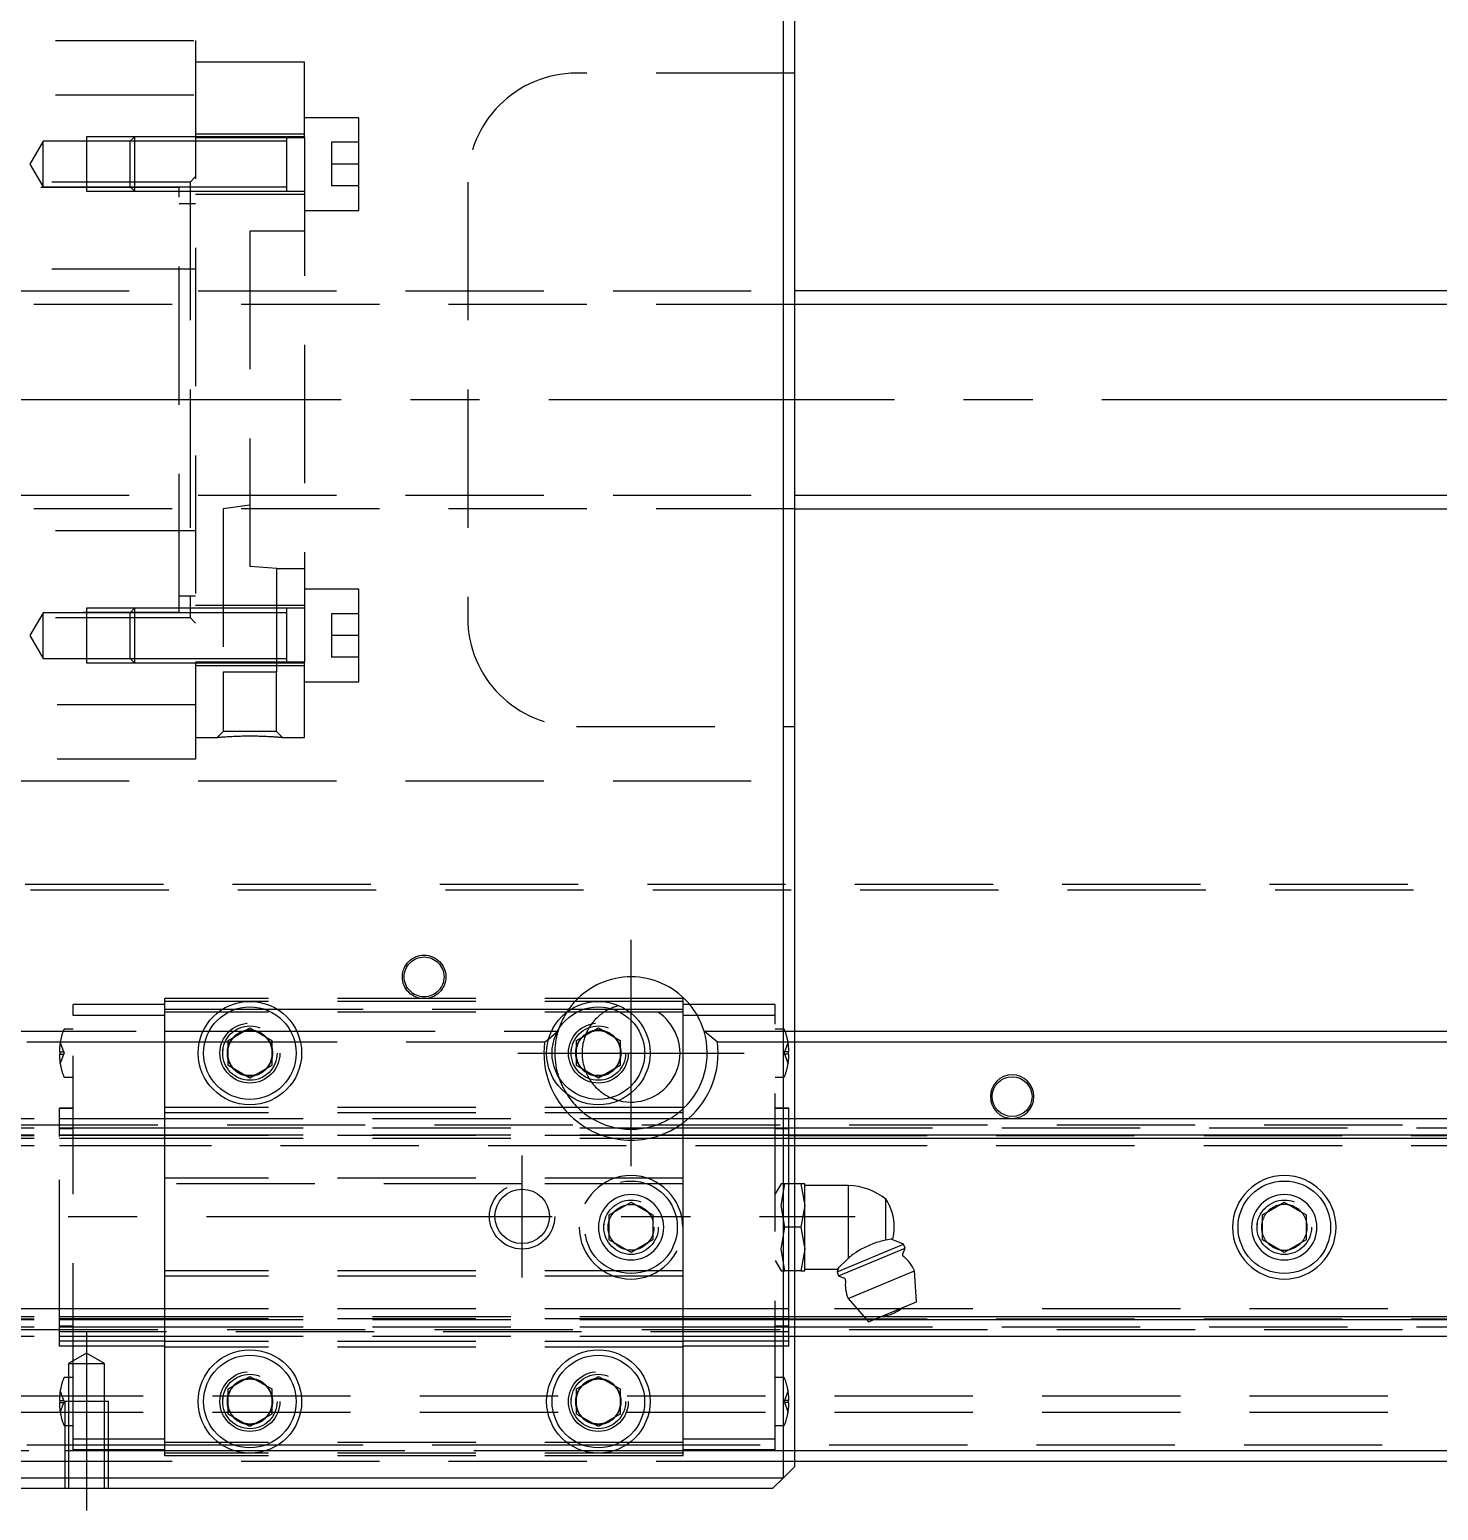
# Model space of a CAD drawing. Extents: x -20 to 920, y -365 to 120.
# Drawn here: x 324.8 to 454.1, y -102 to 34 of the extents above; entities that cross this region are included whole.
import ezdxf

# ---------------------------------------------------------------- set-up
doc = ezdxf.new("R2010")
doc.units = 0
doc.linetypes.add('CENTER', pattern=[50.8, 31.75, -6.35, 6.35, -6.35])
doc.linetypes.add('DASHED', pattern=[19.05, 12.7, -6.35])
doc.layers.get('0').update_dxf_attribs({"linetype": 'CONTINUOUS'})
doc.layers.add('CENTER', color=1, linetype='CENTER')

msp = doc.modelspace()

# ---------------------------------------------------------------- linework, layer by layer
at = {"color": 7, "linetype": 'CONTINUOUS'}
for p, q in [((394, -99), (394, 99)), ((395, 98), (395, -98)), ((583, 10), (395, 10)), ((395, -10), (583, -10)), ((343, -58.85), (345, -57.69)), ((345, -57.69), (347, -58.85)), ((375, -58.85), (377, -57.69)), ((377, -57.69), (379, -58.85)), ((395, -58), (493.29, -58)), ((343, -61.15), (343, -58.85)), ((347, -58.85), (347, -61.15)), ((375, -61.15), (375, -58.85)), ((379, -58.85), (379, -61.15)), ((492.06, -59), (395, -59)), ((345, -62.31), (343, -61.15)), ((347, -61.15), (345, -62.31)), ((377, -62.31), (375, -61.15)), ((379, -61.15), (377, -62.31)), ((395, -66), (640, -66)), ((395, -67.52), (640, -67.52)), ((395, -67.8), (640, -67.8)), ((395.6, -72), (395, -72)), ((395.96, -72), (395.6, -72)), ((395.6, -72), (395.96, -74)), ((395.96, -74), (395.96, -72)), ((399.96, -72.15), (395.96, -72.15)), ((399.96, -78.83), (399.96, -72.15)), ((403.4, -77.18), (403.4, -73.4)), ((395.96, -74), (395.6, -76)), ((395.96, -78), (395.96, -74)), ((438, -74.85), (440, -73.69)), ((440, -73.69), (442, -74.85)), ((395.6, -76), (395, -76)), ((395.6, -76), (395.96, -78)), ((438, -77.15), (438, -74.85)), ((442, -74.85), (442, -77.15)), ((402.27, -77.5), (402.14, -77.55)), ((402.4, -77.46), (402.27, -77.5)), ((402.53, -77.41), (402.4, -77.46)), ((402.68, -77.36), (402.53, -77.41)), ((402.83, -77.32), (402.68, -77.36)), ((402.98, -77.28), (402.83, -77.32)), ((403.12, -77.24), (402.98, -77.28)), ((403.26, -77.21), (403.12, -77.24)), ((403.4, -77.18), (403.26, -77.21)), ((404.06, -77.07), (403.4, -77.18)), ((405.02, -77.56), (403.9, -77.09)), ((440, -78.31), (438, -77.15)), ((442, -77.15), (440, -78.31)), ((395.96, -78), (395.6, -80)), ((395.96, -80), (395.96, -78)), ((398.92, -80.08), (405.02, -77.56)), ((399.96, -78.83), (398.92, -79.85)), ((399.07, -80.45), (405.17, -77.93)), ((400.05, -78.75), (399.96, -78.83)), ((400.16, -78.67), (400.05, -78.75)), ((400.26, -78.59), (400.16, -78.67)), ((400.37, -78.51), (400.26, -78.59)), ((400.48, -78.43), (400.37, -78.51)), ((400.6, -78.35), (400.48, -78.43)), ((400.72, -78.27), (400.6, -78.35)), ((400.84, -78.2), (400.72, -78.27)), ((400.96, -78.12), (400.84, -78.2)), ((401.09, -78.05), (400.96, -78.12)), ((401.21, -77.98), (401.09, -78.05)), ((401.34, -77.91), (401.21, -77.98)), ((401.48, -77.85), (401.34, -77.91)), ((401.61, -77.78), (401.48, -77.85)), ((401.74, -77.72), (401.61, -77.78)), ((401.87, -77.66), (401.74, -77.72)), ((402, -77.61), (401.87, -77.66)), ((402.14, -77.55), (402, -77.61)), ((404.96, -78.44), (405.17, -77.93)), ((405.17, -77.93), (405.02, -77.56)), ((395.6, -80), (395, -80)), ((395.6, -80), (395.96, -80)), ((395.96, -79.85), (398.92, -79.85)), ((399.1, -79.64), (398.92, -80.08)), ((398.92, -80.08), (399.07, -80.45)), ((399.93, -82.53), (406.03, -80)), ((406.23, -82.84), (406.03, -80)), ((399.07, -80.45), (399.58, -80.66)), ((399.93, -82.53), (401.8, -84.68)), ((401.8, -84.68), (406.23, -82.84)), ((395, -84.2), (401.38, -84.2)), ((402.95, -84.2), (640, -84.2)), ((395, -84.48), (401.63, -84.48)), ((402.27, -84.48), (640, -84.48)), ((395, -86), (640, -86)), ((343, -90.85), (345, -89.69)), ((345, -89.69), (347, -90.85)), ((375, -90.85), (377, -89.69)), ((377, -89.69), (379, -90.85)), ((343, -93.15), (343, -90.85)), ((347, -90.85), (347, -93.15)), ((375, -93.15), (375, -90.85)), ((379, -90.85), (379, -93.15)), ((345, -94.31), (343, -93.15)), ((347, -93.15), (345, -94.31)), ((377, -94.31), (375, -93.15)), ((379, -93.15), (377, -94.31)), ((395, -96.5), (639, -96.5)), ((638, -97.5), (395, -97.5)), ((246, -99), (394, -99)), ((394, -99), (393, -100)), ((395, -98), (394, -99)), ((393, -100), (247, -100))]:
    msp.add_line(p, q, dxfattribs=at)
at = {"color": 3, "linetype": 'DASHED'}
for p, q in [((270, 33), (340, 33)), ((340, 33), (340, -33)), ((350, 31), (340, 31)), ((350, 24.1), (350, 31)), ((395, 30), (375, 30)), ((270, 28), (340, 28)), ((355, 25.9), (350, 25.9)), ((355, 17.4), (355, 25.9)), ((326, 23.75), (324.79, 21.65)), ((330, 23.75), (326, 23.75)), ((326, 19.55), (326, 23.75)), ((334.4, 24.15), (330, 24.15)), ((330, 24.15), (330, 19.15)), ((334, 23.75), (330, 23.75)), ((334.4, 24.15), (334, 23.75)), ((340, 23.75), (334, 23.75)), ((340, 23.75), (334, 23.75)), ((334, 19.55), (334, 23.75)), ((340, 24.15), (334.4, 24.15)), ((340, 24.15), (334.4, 24.15)), ((334.4, 24.15), (334.4, 19.15)), ((350, 24.4), (340, 24.4)), ((348.4, 24.15), (340, 24.15)), ((340, 24.1), (350, 24.1)), ((348.4, 23.75), (340, 23.75)), ((350, 24.15), (348.39, 24.15)), ((348.4, 19.15), (348.4, 24.15)), ((350, 24.1), (350, -24.1)), ((355, 23.65), (352.5, 23.65)), ((352.5, 23.65), (352.5, 21.65)), ((324.79, 21.65), (326, 19.55)), ((340, 20.5), (339.5, 20)), ((352.5, 21.65), (352.5, 19.65)), ((355, 21.65), (352.5, 21.65)), ((339.5, 20), (270, 20)), ((338.5, 19.5), (272.5, 19.5)), ((326, 19.55), (330, 19.55)), ((330, 19.55), (334, 19.55)), ((330, 19.15), (334.4, 19.15)), ((334, 19.55), (340, 19.55)), ((334, 19.55), (334.4, 19.15)), ((334, 19.55), (340, 19.55)), ((334.4, 19.15), (340, 19.15)), ((334.4, 19.15), (340, 19.15)), ((338.5, -19.5), (338.5, 19.5)), ((339.5, 20), (339.5, -20)), ((340, 19.55), (348.4, 19.55)), ((340, 19.15), (348.4, 19.15)), ((348.39, 19.15), (350, 19.15)), ((355, 19.65), (352.5, 19.65)), ((365, 20), (365, -20)), ((340, 18), (338.5, 18)), ((340, 18.9), (350, 18.9)), ((350, 17.4), (355, 17.4)), ((350, 15.5), (345, 15.5)), ((345, 15.5), (345, -15.3)), ((339.5, 12), (270, 12)), ((340, 12), (339.5, 12)), ((245, 10), (395, 10)), ((395, 8.75), (245, 8.75)), ((245, -8.75), (395, -8.75)), ((395, -10), (245, -10)), ((345, -9.69), (342.54, -10)), ((342.54, -10), (342.54, -25)), ((270, -12), (339.5, -12)), ((339.5, -12), (340, -12)), ((347.46, -15.5), (345, -15.3)), ((347.46, -25), (347.46, -15.5)), ((347.46, -15.5), (350, -15.5)), ((355, -17.4), (350, -17.4)), ((355, -25.9), (355, -17.4)), ((338.5, -18), (340, -18)), ((350, -18.9), (340, -18.9)), ((270, -20), (339.5, -20)), ((272.5, -19.5), (338.5, -19.5)), ((326, -19.55), (324.79, -21.65)), ((330, -19.55), (326, -19.55)), ((326, -21.65), (326, -19.55)), ((334.4, -19.15), (330, -19.15)), ((330, -19.15), (330, -24.15)), ((334, -19.55), (330, -19.55)), ((334.4, -19.15), (334, -19.55)), ((340, -19.55), (334, -19.55)), ((340, -19.55), (334, -19.55)), ((334, -23.75), (334, -19.55)), ((340, -19.15), (334.4, -19.15)), ((340, -19.15), (334.4, -19.15)), ((334.4, -19.15), (334.4, -24.15)), ((339.5, -20), (340, -20.5)), ((348.4, -19.15), (340, -19.15)), ((348.4, -19.55), (340, -19.55)), ((350, -19.15), (348.39, -19.15)), ((348.4, -24.15), (348.4, -19.15)), ((355, -19.65), (352.5, -19.65)), ((352.5, -19.65), (352.5, -21.65)), ((324.79, -21.65), (326, -23.75)), ((326, -23.75), (326, -21.65)), ((352.5, -21.65), (352.5, -23.65)), ((355, -21.65), (352.5, -21.65)), ((326, -23.75), (330, -23.75)), ((330, -23.75), (334, -23.75)), ((330, -24.15), (334.4, -24.15)), ((334, -23.75), (340, -23.75)), ((334, -23.75), (334.4, -24.15)), ((334, -23.75), (340, -23.75)), ((334.4, -24.15), (340, -24.15)), ((334.4, -24.15), (340, -24.15)), ((340, -23.75), (348.4, -23.75)), ((350, -24.1), (340, -24.1)), ((340, -24.15), (348.4, -24.15)), ((340, -24.4), (350, -24.4)), ((348.39, -24.15), (350, -24.15)), ((350, -31), (350, -24.1)), ((355, -23.65), (352.5, -23.65)), ((347.46, -25), (342.54, -25)), ((342.55, -25), (342.55, -30.45)), ((347.45, -30.45), (347.45, -25)), ((350, -25.9), (355, -25.9)), ((340, -28), (270, -28)), ((340, -31), (342, -31)), ((342.55, -30.45), (342, -31)), ((342, -31), (342.01, -31)), ((342, -31), (342, -31)), ((342.01, -31), (342.02, -31)), ((342.02, -31), (342.04, -31)), ((342.04, -31), (342.06, -31)), ((342.06, -31), (342.08, -30.99)), ((342.08, -30.99), (342.11, -30.99)), ((342.11, -30.99), (342.15, -30.99)), ((342.15, -30.99), (342.19, -30.98)), ((342.19, -30.98), (342.24, -30.98)), ((342.24, -30.98), (342.3, -30.97)), ((342.3, -30.97), (342.37, -30.97)), ((342.37, -30.97), (342.44, -30.96)), ((342.44, -30.96), (342.52, -30.96)), ((342.52, -30.96), (342.61, -30.95)), ((347.45, -30.45), (342.55, -30.45)), ((342.61, -30.95), (342.7, -30.95)), ((342.7, -30.95), (342.8, -30.94)), ((342.8, -30.94), (342.9, -30.93)), ((342.9, -30.93), (343.01, -30.93)), ((343.01, -30.93), (343.12, -30.92)), ((343.12, -30.92), (343.23, -30.91)), ((343.23, -30.91), (343.35, -30.91)), ((343.35, -30.91), (343.48, -30.9)), ((343.48, -30.9), (343.6, -30.9)), ((343.6, -30.9), (343.74, -30.89)), ((343.74, -30.89), (343.87, -30.89)), ((343.87, -30.89), (344.01, -30.88)), ((344.01, -30.88), (344.14, -30.88)), ((344.14, -30.88), (344.28, -30.87)), ((344.28, -30.87), (344.42, -30.87)), ((344.42, -30.87), (344.57, -30.87)), ((344.57, -30.87), (344.71, -30.87)), ((344.71, -30.87), (344.85, -30.87)), ((344.85, -30.87), (345, -30.87)), ((345, -30.87), (345.15, -30.87)), ((345.15, -30.87), (345.29, -30.87)), ((345.29, -30.87), (345.43, -30.87)), ((345.43, -30.87), (345.58, -30.87)), ((345.58, -30.87), (345.72, -30.87)), ((345.72, -30.87), (345.85, -30.88)), ((345.85, -30.88), (345.99, -30.88)), ((345.99, -30.88), (346.13, -30.89)), ((346.13, -30.89), (346.26, -30.89)), ((346.26, -30.89), (346.4, -30.9)), ((346.4, -30.9), (346.52, -30.9)), ((346.52, -30.9), (346.65, -30.91)), ((346.65, -30.91), (346.77, -30.91)), ((346.77, -30.91), (346.88, -30.92)), ((346.88, -30.92), (346.99, -30.93)), ((346.99, -30.93), (347.1, -30.93)), ((347.1, -30.93), (347.2, -30.94)), ((347.2, -30.94), (347.3, -30.95)), ((347.3, -30.95), (347.39, -30.95)), ((347.39, -30.95), (347.48, -30.96)), ((348, -31), (347.45, -30.45)), ((347.48, -30.96), (347.54, -30.96)), ((347.54, -30.96), (347.61, -30.97)), ((347.61, -30.97), (347.66, -30.97)), ((347.66, -30.97), (347.71, -30.98)), ((347.71, -30.98), (347.76, -30.98)), ((347.76, -30.98), (347.81, -30.98)), ((347.81, -30.98), (347.85, -30.99)), ((347.85, -30.99), (347.89, -30.99)), ((347.89, -30.99), (347.92, -30.99)), ((347.92, -30.99), (347.94, -31)), ((347.94, -31), (347.97, -31)), ((347.97, -31), (347.99, -31)), ((347.99, -31), (348, -31)), ((348, -31), (348, -31)), ((348, -31), (350, -31)), ((348, -31), (348, -31)), ((375, -30), (395, -30)), ((340, -33), (270, -33)), ((245, -35), (395, -35)), ((0.5, -44.5), (639.5, -44.5)), ((1, -45), (639, -45)), ((337.2, -55.55), (328.77, -55.55)), ((328.77, -56.55), (328.77, -55.55)), ((337.2, -56), (337.2, -55)), ((384.8, -55), (337.2, -55)), ((384.8, -55.25), (337.2, -55.25)), ((384.8, -56), (384.8, -55)), ((393.23, -55.55), (384.8, -55.55)), ((393.23, -56.55), (393.23, -55.55)), ((328.77, -92), (328.77, -56.55)), ((337.2, -56.55), (328.77, -56.55)), ((337.2, -65), (337.2, -56)), ((342.44, -56), (337.2, -56)), ((384.8, -56.25), (337.2, -56.25)), ((343.56, -56), (342.44, -56)), ((346.44, -56), (343.56, -56)), ((347.56, -56), (346.44, -56)), ((374.44, -56), (347.56, -56)), ((375.56, -56), (374.44, -56)), ((378.44, -56), (375.56, -56)), ((379.56, -56), (378.44, -56)), ((384.8, -56), (379.56, -56)), ((384.8, -65), (384.8, -56)), ((393.23, -56.55), (384.8, -56.55)), ((393.23, -95.45), (393.23, -56.55)), ((302.8, -58), (337.2, -58)), ((328.77, -57.8), (327.99, -57.8)), ((337.2, -58), (340.69, -58)), ((340.69, -58), (341.25, -58)), ((341.25, -58), (343.11, -58)), ((343.11, -58), (343.5, -58)), ((343.5, -58), (344.36, -58)), ((344.36, -58), (344.46, -58)), ((344.46, -58), (344.5, -58)), ((344.5, -58), (345.5, -58)), ((345.5, -58), (345.54, -58)), ((345.54, -58), (345.64, -58)), ((345.64, -58), (346.5, -58)), ((346.5, -58), (346.89, -58)), ((346.89, -58), (348.75, -58)), ((348.75, -58), (349.31, -58)), ((349.31, -58), (372.69, -58)), ((372.44, -58.68), (373.29, -58)), ((372.69, -58), (373.25, -58)), ((373.25, -58), (373.29, -58)), ((386.71, -58), (393.23, -58)), ((387.94, -59), (386.71, -58)), ((394.01, -57.8), (393.23, -57.8)), ((393.23, -58), (394.16, -58)), ((394.16, -58), (395, -58)), ((337.2, -59), (302.8, -59)), ((327.9, -59.9), (327.58, -59)), ((340.36, -59), (337.2, -59)), ((340.87, -59), (340.36, -59)), ((342.44, -59), (340.87, -59)), ((342.71, -59), (342.44, -59)), ((342.5, -60), (342.53, -59.59)), ((343, -59), (342.71, -59)), ((343.15, -59), (343, -59)), ((343.2, -59), (343.15, -59)), ((346.8, -59), (343.2, -59)), ((346.85, -59), (346.8, -59)), ((347, -59), (346.85, -59)), ((347.29, -59), (347, -59)), ((347.56, -59), (347.29, -59)), ((349.13, -59), (347.56, -59)), ((349.64, -59), (349.13, -59)), ((372.06, -59), (349.64, -59)), ((372.06, -59), (372.44, -58.68)), ((374.5, -60), (374.53, -59.59)), ((393.23, -59), (387.94, -59)), ((394.42, -59), (393.23, -59)), ((394.42, -59), (394.1, -59.9)), ((395, -59), (394.42, -59)), ((327.58, -59.9), (327.5, -59.9)), ((327.5, -60.1), (327.58, -60.1)), ((327.58, -59.9), (327.9, -59.9)), ((327.58, -60.1), (327.58, -59.9)), ((327.58, -61), (327.9, -60.1)), ((327.58, -60.1), (327.9, -60.1)), ((327.9, -59.9), (327.94, -60)), ((327.9, -60.1), (327.94, -60)), ((394.1, -59.9), (394.06, -60)), ((394.1, -60.1), (394.06, -60)), ((394.42, -59.9), (394.1, -59.9)), ((394.1, -60.1), (394.42, -61)), ((394.42, -60.1), (394.1, -60.1)), ((394.5, -59.9), (394.42, -59.9)), ((394.42, -59.9), (394.42, -60.1)), ((394.42, -60.1), (394.5, -60.1)), ((327.99, -62.2), (328.77, -62.2)), ((393.23, -62.2), (394.01, -62.2)), ((328.77, -65.07), (327.5, -65.07)), ((327.5, -67.67), (327.5, -65.07)), ((328.77, -65.08), (327.5, -65.08)), ((337.2, -65.5), (337.2, -65)), ((384.8, -65), (337.2, -65)), ((384.8, -65.5), (384.8, -65)), ((394.5, -65.07), (393.23, -65.07)), ((394.5, -65.08), (393.23, -65.08)), ((394.5, -67.67), (394.5, -65.07)), ((0, -66.6), (640, -66.6)), ((312.5, -66), (327.5, -66)), ((327.5, -66), (337.2, -66)), ((337.2, -71.5), (337.2, -65.5)), ((384.8, -65.5), (337.2, -65.5)), ((337.2, -66), (384.8, -66)), ((384.8, -71.5), (384.8, -65.5)), ((384.8, -66), (393.23, -66)), ((393.23, -66), (394.5, -66)), ((394.5, -66), (395, -66)), ((312.5, -66.85), (327.5, -66.85)), ((312.5, -67.52), (327.5, -67.52)), ((312.5, -67.58), (327.5, -67.58)), ((312.5, -67.8), (327.5, -67.8)), ((327.5, -66.85), (337.2, -66.85)), ((327.5, -66.92), (328.77, -66.92)), ((327.5, -67.52), (337.2, -67.52)), ((337.2, -67.58), (327.5, -67.58)), ((327.5, -84.33), (327.5, -67.67)), ((327.5, -67.8), (337.2, -67.8)), ((337.2, -66.85), (384.8, -66.85)), ((337.2, -67.52), (384.8, -67.52)), ((384.8, -67.58), (337.2, -67.58)), ((337.2, -67.8), (384.8, -67.8)), ((384.8, -66.85), (393.23, -66.85)), ((384.8, -67.52), (393.23, -67.52)), ((393.23, -67.58), (384.8, -67.58)), ((384.8, -67.8), (393.23, -67.8)), ((393.23, -66.85), (394.5, -66.85)), ((393.23, -66.92), (394.5, -66.92)), ((393.23, -67.52), (394.5, -67.52)), ((394.5, -67.58), (393.23, -67.58)), ((393.23, -67.8), (394.5, -67.8)), ((394.5, -66.85), (395, -66.85)), ((394.5, -67.52), (395, -67.52)), ((394.5, -67.58), (640, -67.58)), ((394.5, -72), (394.5, -67.67)), ((394.5, -67.8), (395, -67.8)), ((395, -66.85), (640, -66.85)), ((312.5, -68.5), (327.5, -68.5)), ((327.5, -68.5), (328.77, -68.5)), ((328.77, -68.5), (394.5, -68.5)), ((394.5, -68.5), (640, -68.5)), ((337.2, -72), (337.2, -71.5)), ((384.8, -71.5), (337.2, -71.5)), ((337.2, -80), (337.2, -72)), ((370, -72), (337.2, -72)), ((384.8, -72), (370, -72)), ((384.8, -72), (384.8, -71.5)), ((384.8, -80), (384.8, -72)), ((393.78, -72), (393.23, -72.94)), ((394.13, -72), (393.78, -72)), ((393.78, -74), (394.13, -72)), ((395, -72), (394.13, -72)), ((394.5, -80), (394.5, -72)), ((378, -74.85), (380, -73.69)), ((380, -73.69), (382, -74.85)), ((394.13, -76), (393.78, -74)), ((377.5, -76), (377.53, -75.59)), ((378, -77.15), (378, -74.85)), ((382, -74.85), (382, -77.15)), ((393.78, -78), (394.13, -76)), ((395, -76), (394.13, -76)), ((437.5, -76), (437.53, -75.59)), ((380, -78.31), (378, -77.15)), ((382, -77.15), (380, -78.31)), ((394.13, -80), (393.78, -78)), ((337.2, -80.5), (337.2, -80)), ((384.8, -80), (337.2, -80)), ((384.8, -80.5), (384.8, -80)), ((393.23, -79.06), (393.78, -80)), ((393.78, -80), (394.13, -80)), ((395, -80), (394.13, -80)), ((394.5, -84.33), (394.5, -80)), ((337.2, -86.5), (337.2, -80.5)), ((384.8, -80.5), (337.2, -80.5)), ((384.8, -86.5), (384.8, -80.5)), ((327.5, -83.5), (312.5, -83.5)), ((312.5, -84.2), (327.5, -84.2)), ((337.2, -83.5), (327.5, -83.5)), ((327.5, -84.2), (337.2, -84.2)), ((384.8, -83.5), (337.2, -83.5)), ((337.2, -84.2), (384.8, -84.2)), ((393.23, -83.5), (384.8, -83.5)), ((384.8, -84.2), (393.23, -84.2)), ((394.5, -83.5), (393.23, -83.5)), ((393.23, -84.2), (394.5, -84.2)), ((640, -83.5), (394.5, -83.5)), ((394.5, -84.2), (395, -84.2)), ((401.38, -84.2), (402.95, -84.2)), ((0, -85.4), (640, -85.4)), ((312.5, -84.42), (327.5, -84.42)), ((312.5, -84.48), (327.5, -84.48)), ((312.5, -85.15), (327.5, -85.15)), ((327.5, -86.93), (327.5, -84.33)), ((337.2, -84.42), (327.5, -84.42)), ((327.5, -84.48), (337.2, -84.48)), ((328.77, -85.08), (327.5, -85.08)), ((327.5, -85.15), (337.2, -85.15)), ((394.5, -85.6), (327.5, -85.6)), ((384.8, -84.42), (337.2, -84.42)), ((337.2, -84.48), (384.8, -84.48)), ((337.2, -85.15), (384.8, -85.15)), ((393.23, -84.42), (384.8, -84.42)), ((384.8, -84.48), (393.23, -84.48)), ((384.8, -85.15), (393.23, -85.15)), ((394.5, -84.42), (393.23, -84.42)), ((393.23, -84.48), (394.5, -84.48)), ((394.5, -85.08), (393.23, -85.08)), ((393.23, -85.15), (394.5, -85.15)), ((394.5, -86.93), (394.5, -84.33)), ((394.5, -84.42), (640, -84.42)), ((394.5, -84.48), (395, -84.48)), ((394.5, -85.15), (395, -85.15)), ((395, -85.15), (640, -85.15)), ((401.63, -84.48), (402.27, -84.48)), ((312.5, -86), (327.5, -86)), ((327.5, -86), (337.2, -86)), ((328.77, -86.46), (327.5, -86.46)), ((328.77, -86.92), (327.5, -86.92)), ((328.77, -86.93), (327.5, -86.93)), ((337.2, -86.46), (328.77, -86.46)), ((337.2, -86.93), (328.77, -86.93)), ((337.2, -86), (384.8, -86)), ((337.2, -87), (337.2, -86.5)), ((384.8, -86.5), (337.2, -86.5)), ((337.2, -96), (337.2, -87)), ((384.8, -87), (337.2, -87)), ((384.8, -86), (393.23, -86)), ((393.23, -86.46), (384.8, -86.46)), ((384.8, -87), (384.8, -86.5)), ((393.23, -86.93), (384.8, -86.93)), ((384.8, -96), (384.8, -87)), ((393.23, -86), (394.5, -86)), ((394.5, -86.46), (393.23, -86.46)), ((394.5, -86.92), (393.23, -86.92)), ((394.5, -86.93), (393.23, -86.93)), ((394.5, -86), (395, -86)), ((330, -87.55), (328.35, -88.5)), ((331.65, -88.5), (330, -87.55)), ((328.35, -88.5), (328.35, -92)), ((328.35, -88.5), (331.65, -88.5)), ((331.65, -92), (331.65, -88.5)), ((327.9, -91.9), (327.58, -91)), ((328.77, -89.8), (327.99, -89.8)), ((394.01, -89.8), (393.23, -89.8)), ((394.42, -91), (394.1, -91.9)), ((640, -91.5), (0, -91.5)), ((327.58, -91.9), (327.5, -91.9)), ((327.5, -92.1), (327.58, -92.1)), ((327.58, -91.9), (327.9, -91.9)), ((327.58, -92.1), (327.58, -91.9)), ((327.58, -93), (327.9, -92.1)), ((327.58, -92.1), (327.9, -92.1)), ((327.9, -91.9), (327.94, -92)), ((327.9, -92.1), (327.94, -92)), ((328, -92), (328, -100)), ((332, -92), (328, -92)), ((328.35, -92), (328.35, -100)), ((328.77, -95.45), (328.77, -92)), ((331.65, -100), (331.65, -92)), ((332, -100), (332, -92)), ((342.5, -92), (342.53, -91.59)), ((374.5, -92), (374.53, -91.59)), ((394.1, -91.9), (394.06, -92)), ((394.1, -92.1), (394.06, -92)), ((394.42, -91.9), (394.1, -91.9)), ((394.1, -92.1), (394.42, -93)), ((394.42, -92.1), (394.1, -92.1)), ((394.5, -91.9), (394.42, -91.9)), ((394.42, -91.9), (394.42, -92.1)), ((394.42, -92.1), (394.5, -92.1)), ((640, -93), (0, -93)), ((327.99, -94.2), (328, -94.2)), ((328, -94.2), (328.77, -94.2)), ((393.23, -94.2), (394.01, -94.2)), ((337.2, -96), (302.8, -96)), ((312, -96.5), (328, -96.5)), ((328, -96.5), (332, -96.5)), ((328.77, -96.45), (328.77, -95.45)), ((332, -95.45), (328.77, -95.45)), ((332, -96.45), (328.77, -96.45)), ((337.2, -95.45), (332, -95.45)), ((337.2, -96.45), (332, -96.45)), ((332, -96.5), (337.2, -96.5)), ((384.8, -95.75), (337.2, -95.75)), ((337.2, -97), (337.2, -96)), ((342.44, -96), (337.2, -96)), ((337.2, -96.5), (343.48, -96.5)), ((343.56, -96), (342.44, -96)), ((343.48, -96.5), (346.52, -96.5)), ((346.44, -96), (343.56, -96)), ((347.56, -96), (346.44, -96)), ((346.52, -96.5), (375.48, -96.5)), ((374.44, -96), (347.56, -96)), ((375.56, -96), (374.44, -96)), ((375.48, -96.5), (378.52, -96.5)), ((378.44, -96), (375.56, -96)), ((379.56, -96), (378.44, -96)), ((378.52, -96.5), (384.8, -96.5)), ((384.8, -96), (379.56, -96)), ((393.23, -95.45), (384.8, -95.45)), ((384.8, -97), (384.8, -96)), ((639.5, -96), (384.8, -96)), ((393.23, -96.45), (384.8, -96.45)), ((384.8, -96.5), (395, -96.5)), ((393.23, -96.45), (393.23, -95.45)), ((328, -97.5), (312, -97.5)), ((332, -97.5), (328, -97.5)), ((395, -97.5), (332, -97.5)), ((384.8, -96.75), (337.2, -96.75)), ((384.8, -97), (337.2, -97))]:
    msp.add_line(p, q, dxfattribs=at)
at = {"color": 3, "linetype": 'CONTINUOUS'}
for p, q in [((583, 8.75), (395, 8.75)), ((395, -8.75), (583, -8.75))]:
    msp.add_line(p, q, dxfattribs=at)
at = {"color": 3, "linetype": 'DASHED'}
for centre, radius in [((361, -53), 2), ((361, -53), 1.83), ((345, -60), 2.75), ((345, -60), 2.5), ((345, -60), 2.07), ((377, -60), 2.75), ((377, -60), 2.5), ((377, -60), 2.07), ((370, -75), 3), ((380, -76), 4.25), ((380, -76), 2.5), ((380, -76), 2.1), ((440, -76), 2.5), ((345, -92), 2.75), ((345, -92), 2.5), ((377, -92), 2.75), ((377, -92), 2.5), ((345, -92), 2.07), ((377, -92), 2.07)]:
    msp.add_circle(centre, radius, dxfattribs=at)
at = {"color": 7, "linetype": 'CONTINUOUS'}
for centre, radius in [((345, -60), 4.75), ((345, -60), 4.25), ((377, -60), 4.75), ((377, -60), 4.25), ((440, -76), 4.25), ((370, -75), 2.5), ((345, -92), 4.75), ((345, -92), 4.25), ((377, -92), 4.75), ((377, -92), 4.25)]:
    msp.add_circle(centre, radius, dxfattribs=at)
at = {"color": 3, "linetype": 'CONTINUOUS'}
msp.add_circle((415, -64), 1.83, dxfattribs=at)
at = {"color": 3, "linetype": 'DASHED'}
for centre, radius, start, end in [((375, 20), 10, 90, 180), ((375, -20), 10, 180, 270), ((380, -60), 7, 39.473, 134.4153), ((380, -60), 7, 134.4153, 147.5383), ((380, -60), 4.5, 104.3406, 114.4785), ((380, -60), 4.5, 255.6594, 104.3406), ((380, -60), 7, 16.6015, 39.473), ((380, -60), 7, 147.5383, 161.9697), ((380, -60), 4.5, 114.4785, 143.4407), ((333.5, -60), 6, 159.1494, 170.4059), ((327.99, -57.9), 0.1, 90, 159.1494), ((345, -60), 2.1, 102.2472, 137.7528), ((345, -60), 2.06, 105.9141, 134.0859), ((345, -60), 2.06, 74.0859, 105.9141), ((345, -60), 2.1, 77.7528, 102.2472), ((345, -60), 2.1, 42.2472, 77.7528), ((345, -60), 2.06, 45.9141, 74.0859), ((380, -60), 7, 163.3985, 198.0303), ((380, -60), 7, 161.9697, 163.3985), ((377, -60), 2.1, 102.2472, 137.7528), ((380, -60), 4.5, 157.798, 180), ((377, -60), 2.06, 105.9141, 134.0859), ((380, -60), 4.5, 148.4137, 157.798), ((380, -60), 4.5, 143.4407, 148.4137), ((377, -60), 2.06, 74.0859, 105.9141), ((377, -60), 2.1, 77.7528, 102.2472), ((377, -60), 2.1, 42.2472, 77.7528), ((377, -60), 2.06, 45.9141, 74.0859), ((380, -60), 7, 313.2918, 16.6015), ((394.01, -57.9), 0.1, 20.8506, 90), ((388.5, -60), 6, 9.5941, 20.8506), ((333.5, -60), 6, 170.4203, 179.0449), ((345, -60), 2.1, 162.2472, 180), ((345, -60), 2.06, 165.9141, 180), ((345, -60), 2.06, 134.0859, 165.9141), ((345, -60), 2.1, 137.7528, 162.2472), ((345, -60), 2.06, 14.0859, 45.9141), ((345, -60), 2.1, 17.7528, 42.2472), ((345, -60), 2.1, 342.2472, 17.7528), ((345, -60), 2.06, 345.9141, 14.0859), ((380, -60), 8, 172.8192, 228.5904), ((377, -60), 2.1, 162.2472, 180), ((377, -60), 2.06, 165.9141, 180), ((377, -60), 2.06, 134.0859, 165.9141), ((377, -60), 2.1, 137.7528, 162.2472), ((377, -60), 2.06, 14.0859, 45.9141), ((377, -60), 2.1, 17.7528, 42.2472), ((377, -60), 2.1, 342.2472, 17.7528), ((377, -60), 2.06, 345.9141, 14.0859), ((380, -60), 8, 311.4096, 7.1808), ((388.5, -60), 6, 0.9551, 9.5797), ((333.5, -60), 6, 180.9551, 189.5797), ((333.5, -60), 6, 189.5941, 200.8506), ((345, -60), 2.1, 180, 197.7528), ((345, -60), 2.06, 180, 194.0859), ((345, -60), 2.06, 194.0859, 225.9141), ((345, -60), 2.1, 197.7528, 222.2472), ((345, -60), 2.06, 314.0859, 345.9141), ((345, -60), 2.1, 317.7528, 342.2472), ((377, -60), 2.1, 180, 197.7528), ((377, -60), 2.06, 180, 194.0859), ((377, -60), 2.06, 194.0859, 225.9141), ((377, -60), 2.1, 197.7528, 222.2472), ((380, -60), 4.5, 180, 202.202), ((377, -60), 2.06, 314.0859, 345.9141), ((377, -60), 2.1, 317.7528, 342.2472), ((388.5, -60), 6, 339.1494, 350.4059), ((388.5, -60), 6, 350.4203, 359.0449), ((327.99, -62.1), 0.1, 200.8506, 270), ((345, -60), 2.1, 222.2472, 257.7528), ((345, -60), 2.06, 225.9141, 254.0859), ((345, -60), 2.06, 254.0859, 285.9141), ((345, -60), 2.1, 257.7528, 282.2472), ((345, -60), 2.1, 282.2472, 317.7528), ((345, -60), 2.06, 285.9141, 314.0859), ((380, -60), 7, 198.0303, 212.4617), ((377, -60), 2.1, 222.2472, 257.7528), ((377, -60), 2.06, 225.9141, 254.0859), ((380, -60), 4.5, 202.202, 211.5863), ((380, -60), 4.5, 211.5863, 216.5593), ((377, -60), 2.06, 254.0859, 285.9141), ((377, -60), 2.1, 257.7528, 282.2472), ((377, -60), 2.1, 282.2472, 317.7528), ((377, -60), 2.06, 285.9141, 314.0859), ((394.01, -62.1), 0.1, 270, 339.1494), ((380, -60), 7, 212.4617, 238.9973), ((380, -60), 4.5, 216.5593, 245.5215), ((380, -60), 4.5, 245.5215, 255.6594), ((380, -60), 7, 301.0027, 313.2918), ((380, -60), 8, 228.5904, 306.8699), ((380, -60), 7, 238.9973, 301.0027), ((380, -60), 8, 306.8699, 311.4096), ((380, -76), 4.75, 0, 180), ((380, -76), 3, 0, 180), ((440, -76), 3, 0, 180), ((440, -76), 2.1, 137.7528, 162.2472), ((440, -76), 2.1, 102.2472, 137.7528), ((440, -76), 2.1, 77.7528, 102.2472), ((440, -76), 2.1, 42.2472, 77.7528), ((440, -76), 2.1, 17.7528, 42.2472), ((380, -76), 4.75, 180, 0), ((380, -76), 3, 180, 0), ((440, -76), 3, 180, 0), ((440, -76), 2.1, 162.2472, 180), ((440, -76), 2.1, 180, 197.7528), ((440, -76), 2.1, 342.2472, 17.7528), ((440, -76), 2.1, 197.7528, 222.2472), ((440, -76), 2.1, 222.2472, 257.7528), ((440, -76), 2.1, 282.2472, 317.7528), ((440, -76), 2.1, 317.7528, 342.2472), ((440, -76), 2.1, 257.7528, 282.2472), ((333.5, -92), 6, 170.4203, 179.0449), ((333.5, -92), 6, 159.1494, 170.4059), ((327.99, -89.9), 0.1, 90, 159.1494), ((345, -92), 2.06, 134.0859, 165.9141), ((345, -92), 2.1, 137.7528, 162.2472), ((345, -92), 2.1, 102.2472, 137.7528), ((345, -92), 2.06, 105.9141, 134.0859), ((345, -92), 2.06, 74.0859, 105.9141), ((345, -92), 2.1, 77.7528, 102.2472), ((345, -92), 2.1, 42.2472, 77.7528), ((345, -92), 2.06, 45.9141, 74.0859), ((345, -92), 2.06, 14.0859, 45.9141), ((345, -92), 2.1, 17.7528, 42.2472), ((377, -92), 2.06, 134.0859, 165.9141), ((377, -92), 2.1, 137.7528, 162.2472), ((377, -92), 2.1, 102.2472, 137.7528), ((377, -92), 2.06, 105.9141, 134.0859), ((377, -92), 2.06, 74.0859, 105.9141), ((377, -92), 2.1, 77.7528, 102.2472), ((377, -92), 2.1, 42.2472, 77.7528), ((377, -92), 2.06, 45.9141, 74.0859), ((377, -92), 2.06, 14.0859, 45.9141), ((377, -92), 2.1, 17.7528, 42.2472), ((394.01, -89.9), 0.1, 20.8506, 90), ((388.5, -92), 6, 9.5941, 20.8506), ((388.5, -92), 6, 0.9551, 9.5797), ((333.5, -92), 6, 180.9551, 189.5797), ((345, -92), 2.1, 162.2472, 180), ((345, -92), 2.1, 180, 197.7528), ((345, -92), 2.06, 165.9141, 180), ((345, -92), 2.06, 180, 194.0859), ((345, -92), 2.1, 342.2472, 17.7528), ((345, -92), 2.06, 345.9141, 14.0859), ((377, -92), 2.1, 162.2472, 180), ((377, -92), 2.1, 180, 197.7528), ((377, -92), 2.06, 165.9141, 180), ((377, -92), 2.06, 180, 194.0859), ((377, -92), 2.1, 342.2472, 17.7528), ((377, -92), 2.06, 345.9141, 14.0859), ((388.5, -92), 6, 350.4203, 359.0449), ((333.5, -92), 6, 189.5941, 200.8506), ((345, -92), 2.06, 194.0859, 225.9141), ((345, -92), 2.1, 197.7528, 222.2472), ((345, -92), 2.1, 222.2472, 257.7528), ((345, -92), 2.06, 225.9141, 254.0859), ((345, -92), 2.1, 282.2472, 317.7528), ((345, -92), 2.06, 285.9141, 314.0859), ((345, -92), 2.06, 314.0859, 345.9141), ((345, -92), 2.1, 317.7528, 342.2472), ((377, -92), 2.06, 194.0859, 225.9141), ((377, -92), 2.1, 197.7528, 222.2472), ((377, -92), 2.1, 222.2472, 257.7528), ((377, -92), 2.06, 225.9141, 254.0859), ((377, -92), 2.1, 282.2472, 317.7528), ((377, -92), 2.06, 285.9141, 314.0859), ((377, -92), 2.06, 314.0859, 345.9141), ((377, -92), 2.1, 317.7528, 342.2472), ((388.5, -92), 6, 339.1494, 350.4059), ((327.99, -94.1), 0.1, 200.8506, 270), ((345, -92), 2.06, 254.0859, 285.9141), ((345, -92), 2.1, 257.7528, 282.2472), ((377, -92), 2.06, 254.0859, 285.9141), ((377, -92), 2.1, 257.7528, 282.2472), ((394.01, -94.1), 0.1, 270, 339.1494)]:
    msp.add_arc(centre, radius, start, end, dxfattribs=at)
at = {"color": 7, "linetype": 'CONTINUOUS'}
for centre, radius, start, end in [((415, -64), 2, 270, 180), ((415, -64), 2, 180, 270), ((440, -76), 4.75, 0, 180), ((399.73, -78.15), 6, 52.2738, 87.8214), ((399.48, -76), 4.7, 0.0002, 33.5861), ((399.48, -76), 4.7, 346.8211, 359.9998), ((440, -76), 4.75, 180, 0), ((405.14, -78.51), 0.2, 157.5015, 231.8388), ((402.98, -81.27), 3.3, 22.5002, 51.8361), ((399.51, -80.85), 0.2, 353.1612, 67.4985), ((402.98, -81.27), 3.3, 173.1639, 202.4998), ((402.85, -80.95), 3.2, 274.2906, 292.5), ((402.85, -80.95), 3.2, 292.5, 310.7094)]:
    msp.add_arc(centre, radius, start, end, dxfattribs=at)
at = {"layer": 'CENTER', "color": 1, "linetype": 'CENTER'}
for p, q in [((708.99, 0), (-10.8, 0)), ((380, -70.4), (380, -49.6)), ((369.6, -60), (390.4, -60)), ((370, -80.6), (370, -69.4)), ((239.4, -75), (400.6, -75)), ((330, -85.55), (330, -102))]:
    msp.add_line(p, q, dxfattribs=at)

doc.saveas('drawing.dxf')
